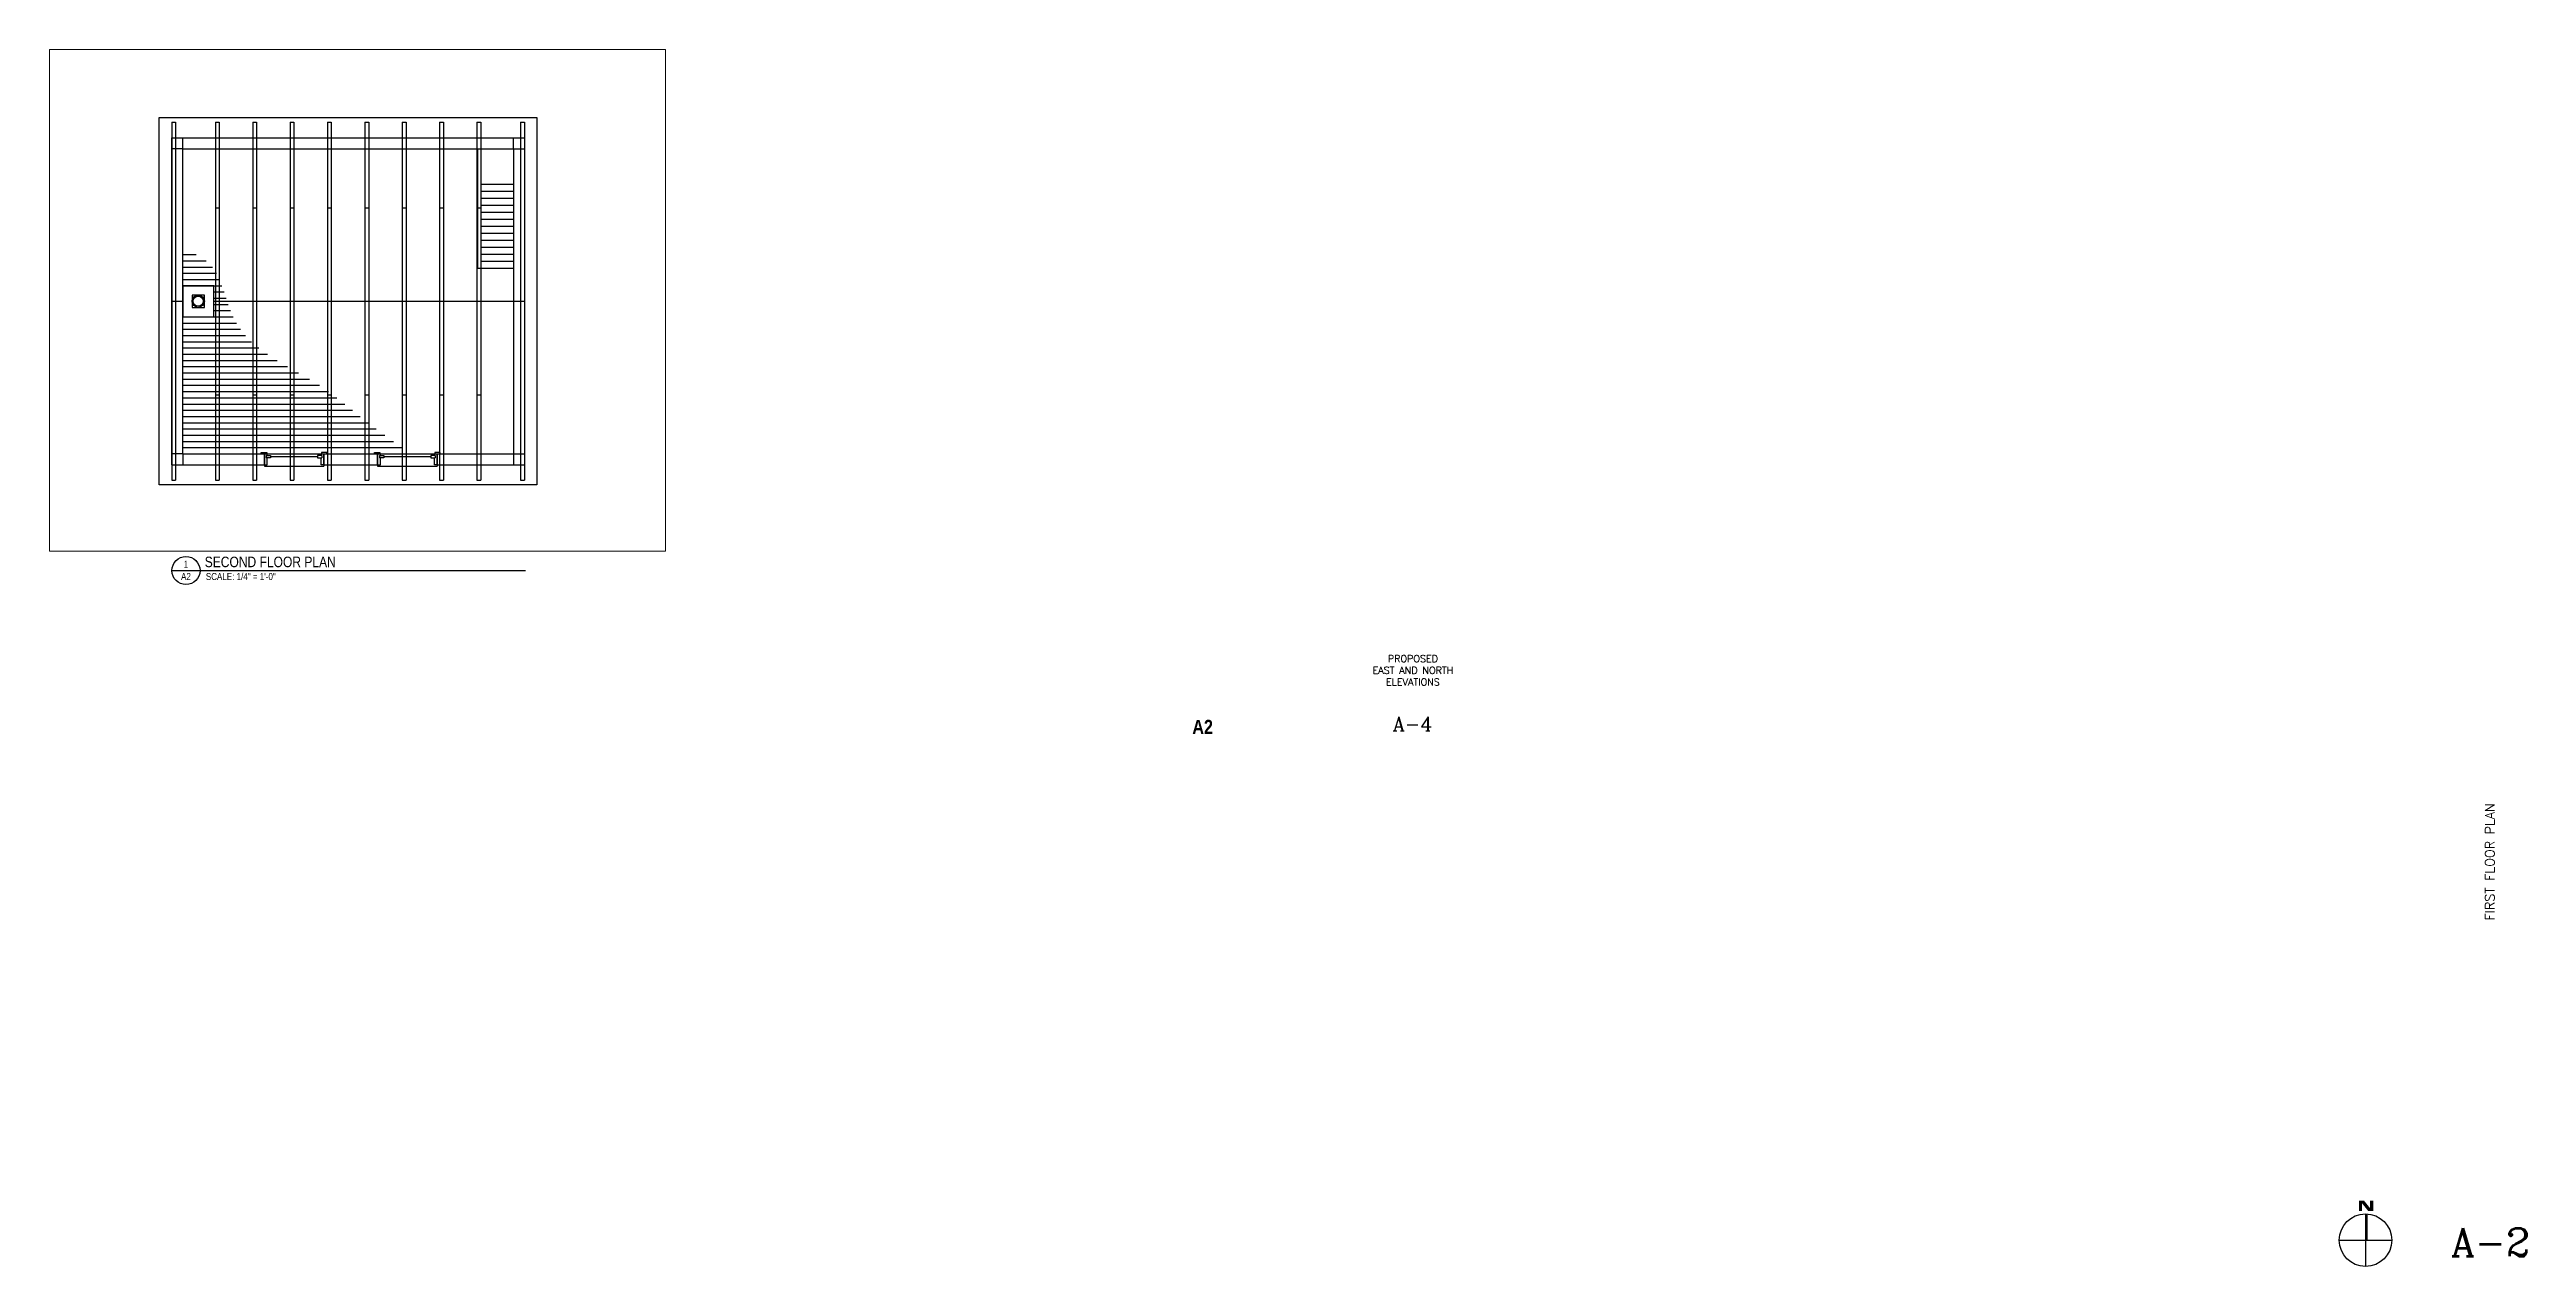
# Paper-space layout 'A2' of a CAD drawing. Header units: inches. Extents: x 1.3 to 34.4, y -0.1 to 16.2.
# The model-space entities are those that its viewports show. They can reach past a viewport. Long polylines and large blocks are cut down to what shows.
import ezdxf
from ezdxf.enums import TextEntityAlignment as Align

# ---------------------------------------------------------------- set-up
doc = ezdxf.new("R2010")
doc.units = ezdxf.units.IN
doc.header["$LTSCALE"] = 48
doc.header["$MEASUREMENT"] = 0
doc.linetypes.add('HIDDEN', pattern=[0.375, 0.25, -0.125])
doc.linetypes.add('HIDDEN2', pattern=[0.1875, 0.125, -0.0625])
for name, color, linetype in [('A-Anno-Note', 2, 'Continuous'), ('A-Flor-Strs-E', 2, 'Continuous'), ('A-Glaz-E', 2, 'Continuous'), ('A-Roof-Ov', 1, 'Continuous'), ('A-Wall-E', 5, 'Continuous'), ('A-Wall-N', 43, 'Continuous'), ('ap1', 9, 'Continuous'), ('AP6', 6, 'Continuous'), ('TEXT', 1, 'Continuous'), ('TITLES', 1, 'Continuous')]:
    doc.layers.add(name, color=color, linetype=linetype)
doc.styles.add('API-BOOK', font='ARIALNB.TTF')
doc.styles.add('arial narrow', font='ARIALN.TTF')

# ---------------------------------------------------------------- blocks, each defined once
blk = doc.blocks.new('Anno_North_M')
blk.add_hatch(color=256).paths.add_polyline_path([(4.98, -0.4, 0.020024), (5, 0), (0, 0), (0, -0.4)])
for p, q in [((0, 5), (0, -5)), ((5, 0), (-5, 0))]:
    blk.add_line(p, q)
blk.add_circle((0, 0), 5)
for points in [[(7.53, 1.26), (7.53, 0.66), (5.53, 1.26), (5.53, 0.66)], [(5.53, -0.52), (5.53, -1.3), (7.53, 1.09), (7.53, 0.29)], [(5.59, -0.52), (5.53, -0.52), (5.59, -1.46), (5.53, -1.47)], [(5.53, -0.87), (5.53, -1.47), (7.53, -0.87), (7.53, -1.47)]]:
    blk.add_solid(points)

msp = doc.modelspace()

# ---------------------------------------------------------------- linework, layer by layer
at = {"layer": 'A-Flor-Strs-E'}
for p, q in [((4583.6, 3561.3), (4583.6, 3484.6)), ((4585.6, 3561.3), (4585.6, 3484.6)), ((4585.6, 3538.6), (4606.6, 3538.6)), ((4585.6, 3534.1), (4606.6, 3534.1)), ((4585.6, 3529.6), (4606.6, 3529.6)), ((4585.6, 3525.1), (4606.6, 3525.1)), ((4585.6, 3520.6), (4606.6, 3520.6)), ((4585.6, 3516.1), (4606.6, 3516.1)), ((4585.6, 3511.6), (4606.6, 3511.6)), ((4585.6, 3507.1), (4606.6, 3507.1)), ((4585.6, 3502.6), (4606.6, 3502.6)), ((4585.6, 3498.1), (4606.6, 3498.1)), ((4585.6, 3493.6), (4606.6, 3493.6)), ((4585.6, 3489.1), (4606.6, 3489.1)), ((4583.6, 3484.6), (4606.6, 3484.6))]:
    msp.add_line(p, q, dxfattribs=at)
at = {"layer": 'A-Glaz-E', "color": 9}
for p, q in [((4446.6, 3365.3), (4484.8, 3365.3)), ((4446.6, 3358.3), (4446.6, 3357.3)), ((4484.8, 3358.3), (4484.8, 3357.3)), ((4519.3, 3365.3), (4557.6, 3365.3)), ((4519.3, 3358.3), (4519.3, 3357.3)), ((4557.6, 3358.3), (4557.6, 3357.3)), ((4446.6, 3357.3), (4484.8, 3357.3)), ((4519.3, 3357.3), (4557.6, 3357.3))]:
    msp.add_line(p, q, dxfattribs=at)
at = {"layer": 'A-Glaz-E'}
for p, q in [((4447.8, 3364.3), (4450.6, 3364.3)), ((4447.8, 3364.3), (4447.8, 3362.8)), ((4450.6, 3362.8), (4447.8, 3362.8)), ((4450.6, 3364.3), (4450.6, 3362.8)), ((4450.6, 3363.6), (4480.8, 3363.6)), ((4483.6, 3364.3), (4480.8, 3364.3)), ((4480.8, 3364.3), (4480.8, 3362.8)), ((4480.8, 3362.8), (4483.6, 3362.8)), ((4483.6, 3364.3), (4483.6, 3362.8)), ((4520.6, 3364.3), (4523.3, 3364.3)), ((4520.6, 3364.3), (4520.6, 3362.8)), ((4523.3, 3362.8), (4520.6, 3362.8)), ((4523.3, 3364.3), (4523.3, 3362.8)), ((4523.3, 3363.6), (4553.6, 3363.6)), ((4556.3, 3364.3), (4553.6, 3364.3)), ((4553.6, 3364.3), (4553.6, 3362.8)), ((4553.6, 3362.8), (4556.3, 3362.8)), ((4556.3, 3364.3), (4556.3, 3362.8))]:
    msp.add_line(p, q, dxfattribs=at)
for points in [[(4448.1, 3365.3), (4444.6, 3365.3), (4444.6, 3366.1), (4448.1, 3366.1)], [(4483.3, 3365.3), (4486.8, 3365.3), (4486.8, 3366.1), (4483.3, 3366.1)], [(4520.8, 3365.3), (4517.3, 3365.3), (4517.3, 3366.1), (4520.8, 3366.1)], [(4556.1, 3365.3), (4559.6, 3365.3), (4559.6, 3366.1), (4556.1, 3366.1)]]:
    msp.add_lwpolyline(points, close=True, dxfattribs=at)
for points in [[(4448.3, 3364.3), (4448.3, 3365.3), (4446.6, 3365.3), (4446.6, 3358.3), (4448.3, 3358.3), (4448.3, 3362.8)], [(4483.1, 3364.3), (4483.1, 3365.3), (4484.8, 3365.3), (4484.8, 3358.3), (4483.1, 3358.3), (4483.1, 3362.8)], [(4521.1, 3364.3), (4521.1, 3365.3), (4519.3, 3365.3), (4519.3, 3358.3), (4521.1, 3358.3), (4521.1, 3362.8)], [(4555.8, 3364.3), (4555.8, 3365.3), (4557.6, 3365.3), (4557.6, 3358.3), (4555.8, 3358.3), (4555.8, 3362.8)]]:
    msp.add_lwpolyline(points, dxfattribs=at)
at = {"layer": 'A-Roof-Ov', "color": 9, "linetype": 'HIDDEN'}
for p, q in [((4387.1, 3578.3), (4387.1, 3348.3)), ((4387.1, 3578.3), (4389.6, 3578.3)), ((4389.6, 3578.3), (4389.6, 3348.3)), ((4415.1, 3578.3), (4415.1, 3348.3)), ((4415.1, 3578.3), (4417.6, 3578.3)), ((4417.6, 3578.3), (4417.6, 3348.3)), ((4439.1, 3578.3), (4439.1, 3348.3)), ((4439.1, 3578.3), (4441.6, 3578.3)), ((4441.6, 3578.3), (4441.6, 3348.3)), ((4463.1, 3578.3), (4463.1, 3348.3)), ((4463.1, 3578.3), (4465.6, 3578.3)), ((4465.6, 3578.3), (4465.6, 3348.3)), ((4487.1, 3578.3), (4487.1, 3348.3)), ((4487.1, 3578.3), (4489.6, 3578.3)), ((4489.6, 3578.3), (4489.6, 3348.3)), ((4511.1, 3578.3), (4511.1, 3348.3)), ((4511.1, 3578.3), (4513.6, 3578.3)), ((4513.6, 3578.3), (4513.6, 3348.3)), ((4535.1, 3578.3), (4535.1, 3348.3)), ((4535.1, 3578.3), (4537.6, 3578.3)), ((4537.6, 3578.3), (4537.6, 3348.3)), ((4559.1, 3578.3), (4559.1, 3348.3)), ((4559.1, 3578.3), (4561.6, 3578.3)), ((4561.6, 3578.3), (4561.6, 3348.3)), ((4583.1, 3578.3), (4583.1, 3348.3)), ((4583.1, 3578.3), (4585.6, 3578.3)), ((4585.6, 3578.3), (4585.6, 3348.3)), ((4611.1, 3578.3), (4611.1, 3348.3)), ((4611.1, 3578.3), (4613.6, 3578.3)), ((4613.6, 3578.3), (4613.6, 3348.3)), ((4415.1, 3523.3), (4417.6, 3523.3)), ((4439.1, 3523.3), (4441.6, 3523.3)), ((4463.1, 3523.3), (4465.6, 3523.3)), ((4487.1, 3523.3), (4489.6, 3523.3)), ((4511.1, 3523.3), (4513.6, 3523.3)), ((4535.1, 3523.3), (4537.6, 3523.3)), ((4559.1, 3523.3), (4561.6, 3523.3)), ((4583.1, 3523.3), (4585.6, 3523.3)), ((4387.1, 3463.3), (4394.1, 3463.3)), ((4414.1, 3463.3), (4613.6, 3463.3)), ((4415.1, 3403.3), (4417.6, 3403.3)), ((4439.1, 3403.3), (4441.6, 3403.3)), ((4463.1, 3403.3), (4465.6, 3403.3)), ((4487.1, 3403.3), (4489.6, 3403.3)), ((4511.1, 3403.3), (4513.6, 3403.3)), ((4535.1, 3403.3), (4537.6, 3403.3)), ((4559.1, 3403.3), (4561.6, 3403.3)), ((4583.1, 3403.3), (4585.6, 3403.3)), ((4387.1, 3348.3), (4389.6, 3348.3)), ((4415.1, 3348.3), (4417.6, 3348.3)), ((4439.1, 3348.3), (4441.6, 3348.3)), ((4463.1, 3348.3), (4465.6, 3348.3)), ((4487.1, 3348.3), (4489.6, 3348.3)), ((4511.1, 3348.3), (4513.6, 3348.3)), ((4535.1, 3348.3), (4537.6, 3348.3)), ((4559.1, 3348.3), (4561.6, 3348.3)), ((4583.1, 3348.3), (4585.6, 3348.3)), ((4611.1, 3348.3), (4613.6, 3348.3))]:
    msp.add_line(p, q, dxfattribs=at)
msp.add_lwpolyline([(4379.1, 3345.3), (4379.1, 3581.3), (4621.6, 3581.3), (4621.6, 3345.3)], close=True, dxfattribs=at)
at = {"layer": 'A-Wall-E'}
for p, q in [((4387.1, 3568.3), (4613.6, 3568.3)), ((4387.1, 3358.3), (4387.1, 3568.3)), ((4613.6, 3568.3), (4613.6, 3358.3)), ((4394.1, 3561.3), (4606.6, 3561.3)), ((4394.1, 3365.3), (4394.1, 3561.3)), ((4606.6, 3561.3), (4606.6, 3365.3)), ((4387.1, 3358.3), (4446.6, 3358.3)), ((4394.1, 3365.3), (4446.6, 3365.3)), ((4446.6, 3358.3), (4446.6, 3365.3)), ((4484.8, 3365.3), (4519.3, 3365.3)), ((4484.8, 3358.3), (4484.8, 3365.3)), ((4484.8, 3358.3), (4519.3, 3358.3)), ((4519.3, 3358.3), (4519.3, 3365.3)), ((4557.6, 3365.3), (4606.6, 3365.3)), ((4557.6, 3358.3), (4557.6, 3365.3)), ((4557.6, 3358.3), (4613.6, 3358.3))]:
    msp.add_line(p, q, dxfattribs=at)
at = {"layer": 'A-Wall-E', "color": 1, "linetype": 'HIDDEN2', "ltscale": 0.5}
for p, q in [((4394.1, 3561.3), (4394.1, 3568.3)), ((4606.6, 3561.3), (4606.6, 3568.3)), ((4394.1, 3561.3), (4387.1, 3561.3)), ((4606.6, 3561.3), (4613.6, 3561.3)), ((4394.1, 3365.3), (4387.1, 3365.3)), ((4394.1, 3365.3), (4394.1, 3358.3)), ((4606.6, 3365.3), (4606.6, 3358.3)), ((4606.6, 3365.3), (4613.6, 3365.3))]:
    msp.add_line(p, q, dxfattribs=at)
at = {"layer": 'A-Wall-N'}
for points in [[(4414.1, 3473.3), (4394.1, 3473.3), (4394.1, 3453.3), (4414.1, 3453.3)], [(4408.1, 3467.3), (4400.1, 3467.3), (4400.1, 3459.3), (4408.1, 3459.3)]]:
    msp.add_lwpolyline(points, close=True, dxfattribs=at)
at = {"layer": 'A-Wall-N', "color": 3}
for radius in [4, 3.25]:
    msp.add_circle((4404.1, 3463.3), radius, dxfattribs=at)
at = {"layer": 'ap1'}
for p, q in [((4394.1, 3493.3), (4402.7, 3493.3)), ((4394.1, 3489.3), (4409.2, 3489.3)), ((4394.1, 3485.3), (4413.2, 3485.3)), ((4394.1, 3481.3), (4415.8, 3481.3)), ((4394.1, 3477.3), (4417.7, 3477.3)), ((4394.1, 3473.3), (4419.3, 3473.3)), ((4414.1, 3469.3), (4420.7, 3469.3)), ((4394.1, 3453.3), (4426.6, 3453.3)), ((4414.1, 3465.3), (4422, 3465.3)), ((4414.1, 3461.3), (4423.4, 3461.3)), ((4414.1, 3457.3), (4424.8, 3457.3)), ((4394.1, 3449.3), (4428.7, 3449.3)), ((4394.1, 3445.3), (4431.3, 3445.3)), ((4394.1, 3441.3), (4434.5, 3441.3)), ((4394.1, 3437.3), (4438.4, 3437.3)), ((4394.1, 3433.3), (4443.1, 3433.3)), ((4394.1, 3429.3), (4448.6, 3429.3)), ((4394.1, 3425.3), (4454.8, 3425.3)), ((4394.1, 3421.3), (4461.5, 3421.3)), ((4394.1, 3417.3), (4468.6, 3417.3)), ((4394.1, 3413.3), (4475.5, 3413.3)), ((4394.1, 3409.3), (4481.9, 3409.3)), ((4394.1, 3405.3), (4487.7, 3405.3)), ((4394.1, 3401.3), (4493.1, 3401.3)), ((4394.1, 3397.3), (4498.2, 3397.3)), ((4394.1, 3393.3), (4503.2, 3393.3)), ((4394.1, 3389.3), (4508.2, 3389.3)), ((4394.1, 3385.3), (4513.2, 3385.3)), ((4394.1, 3381.3), (4518.5, 3381.3)), ((4394.1, 3377.3), (4524, 3377.3)), ((4394.1, 3373.3), (4529.5, 3373.3)), ((4394.1, 3369.3), (4535.1, 3369.3))]:
    msp.add_line(p, q, dxfattribs=at)

psp = doc.layouts.new('A2')

# ---------------------------------------------------------------- linework, layer by layer
at = {"layer": 'TEXT'}
psp.add_line((2.938, 9.232), (7.67, 9.232), dxfattribs=at)
psp.add_circle((3.126, 9.232), 0.188, dxfattribs=at)

# ---------------------------------------------------------------- block references
at = {"layer": 'A-Anno-Note', "xscale": 0.0703125, "yscale": 0.0703125, "zscale": 0.0703125, "rotation": 90}
psp.add_blockref('Anno_North_M', (32.296, 0.272), dxfattribs=at)

# ---------------------------------------------------------------- texts
at = {"style": 'API-BOOK'}
psp.add_attdef('A2', text='', height=0.188, dxfattribs=at).set_placement((16.87, 7.046), align=Align.RIGHT)
at = {"layer": 'AP6', "linetype": 'Continuous'}
for s, insert, char_height, width, attachment_point in [('{\\Fromanc.shx|c0;PROPOSED\\PEAST AND NORTH ELEVATIONS}', (19.547, 8.1), 0.09375, 1.63899, 2), ('{\\Fromanc.shx|c1;A-\\Fromanc.shx|c0;4}', (19.276, 7.275), 0.1875, 2.59375, 1), ('{\\Fromanc.shx;A-2}', (33.437, 0.432), 0.375, 5.1875, 1)]:
    psp.add_mtext(s, dxfattribs=dict(at, insert=insert, char_height=char_height, width=width, attachment_point=attachment_point))
at = {"layer": 'AP6', "linetype": 'Continuous', "insert": (33.897, 4.549), "char_height": 0.125, "width": 5.1875, "attachment_point": 1, "rotation": 90}
psp.add_mtext('{\\Fromanc.shx;FIRST FLOOR PLAN}', dxfattribs=at)
at = {"layer": 'TITLES', "style": 'arial narrow'}
for s, p in [('1', (3.126, 9.27)), ('A2', (3.126, 9.106))]:
    psp.add_text(s, height=0.0938, dxfattribs=at).set_placement(p, align=Align.CENTER)
for s, height, p in [('SECOND FLOOR PLAN', 0.14062, (3.377, 9.277)), ('SCALE: 1/4" = 1\'-0"', 0.09375, (3.392, 9.105))]:
    psp.add_text(s, height=height, dxfattribs=at).set_placement(p)

# ---------------------------------------------------------------- viewports
at = {"layer": 'Defpoints', "linetype": 'Continuous'}
psp.add_viewport(center=(5.423, 12.848), size=(8.245, 6.71035), view_center_point=(4506.475, 3463.918), view_height=322.09673, dxfattribs=at)

doc.saveas('drawing.dxf')
